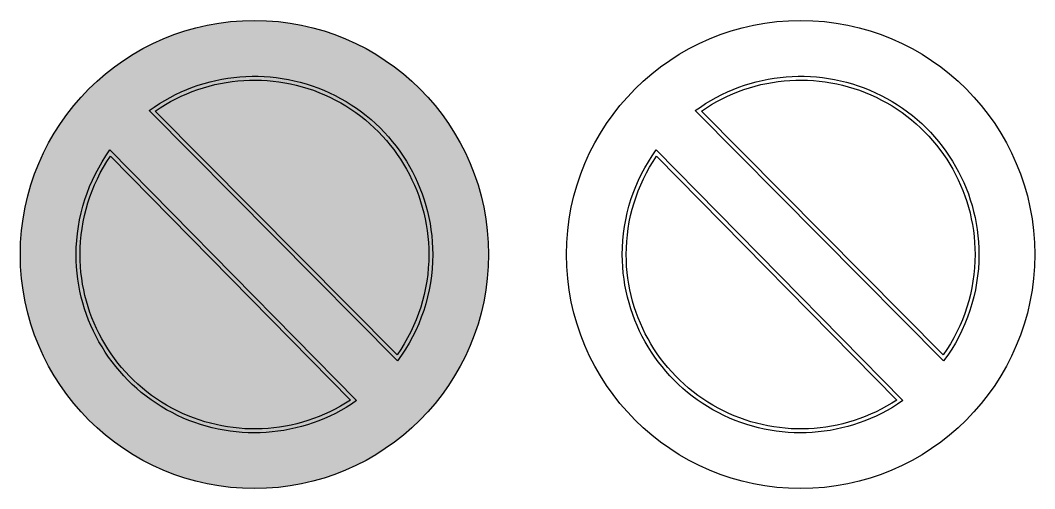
# Model space of a CAD drawing. Extents: x 0 to 1300, y 0 to 600.
import ezdxf

# ---------------------------------------------------------------- set-up
doc = ezdxf.new("R2010")
doc.units = 0
doc.header["$MEASUREMENT"] = 0

msp = doc.modelspace()

# ---------------------------------------------------------------- hatches: boundary and pattern name
h = msp.add_hatch(color=1)
edge = h.paths.add_edge_path()
edge.add_arc((300.006, 300.006), 300.006, 0, 180, ccw=False)
edge.add_arc((300.006, 300.006), 300.006, -180, 0, ccw=False)
edge = h.paths.add_edge_path(flags=16)
edge.add_arc((300.0056837003075, 300.0022405343331), 228.5063163306184, 0.0009426501612779248, 126.23342785299809, ccw=False)
edge.add_arc((300.0125213075931, 300.0049591328745), 228.4994786947775, -36.66089376049399, 0.0002609953144769861, ccw=False)
edge.add_line((483.311, 163.573), (166.285, 483.292))
edge.add_line((166.285, 483.292), (164.941, 484.319))
edge = h.paths.add_edge_path(flags=16)
edge.add_arc((300.0060423400745, 300.0093783330569), 228.5060423650479, 180.0008470858099, 304.96886847229325, ccw=False)
edge.add_arc((299.9992084353183, 300.0053866729102), 228.4992084361414, 144.1253808869845, 179.9998462092979, ccw=False)
edge.add_line((114.846, 433.909), (430.97, 112.757))
h = msp.add_hatch(color=7)
edge = h.paths.add_edge_path()
edge.add_arc((300.0060423400745, 300.0093783330569), 228.5060423650479, 180.0008470858099, 304.96886847229325, ccw=False)
edge.add_arc((299.9992084353183, 300.0053866729102), 228.4992084361414, 144.1253808869845, 179.9998462092979, ccw=False)
edge.add_line((114.846, 433.909), (430.97, 112.757))
edge = h.paths.add_edge_path(flags=16)
edge.add_arc((300.0057297563322, 300.0088994248874), 223.5057297751386, 180.0007432686815, 303.44904271436627, ccw=False)
edge.add_arc((299.998809216747, 300.0066081123869), 223.4988092175743, 145.6453679559175, 180.0001558946706, ccw=False)
edge.add_line((115.487, 426.13), (423.201, 113.521))
edge = h.paths.add_edge_path()
edge.add_arc((300.0056837003075, 300.0022405343331), 228.5063163306184, 0.0009426501612779248, 126.23342785299809, ccw=False)
edge.add_arc((300.0125213075931, 300.0049591328745), 228.4994786947775, -36.66089376049399, 0.0002609953144769861, ccw=False)
edge.add_line((483.311, 163.573), (166.285, 483.292))
edge.add_line((166.285, 483.292), (164.941, 484.319))
edge = h.paths.add_edge_path(flags=16)
edge.add_arc((300.005774249993, 300.0027183111961), 223.5062257740991, 0.0008412603161218613, 124.68199718032801, ccw=False)
edge.add_arc((300.0104775993867, 300.0062337637713), 223.5015224007355, 324.8317631684717, 359.9999400734395, ccw=False)
edge.add_line((482.715, 171.274), (172.826, 483.797))
h = msp.add_hatch(color=5)
edge = h.paths.add_edge_path()
edge.add_arc((300.005774249993, 300.0027183111961), 223.5062257740991, 0.0008412603161218613, 124.68199718032801, ccw=False)
edge.add_arc((300.0104775993867, 300.0062337637713), 223.5015224007355, 324.8317631684717, 359.9999400734395, ccw=False)
edge.add_line((482.715, 171.274), (172.826, 483.797))
edge = h.paths.add_edge_path()
edge.add_arc((300.0057297563322, 300.0088994248874), 223.5057297751386, 180.0007432686815, 303.44904271436627, ccw=False)
edge.add_arc((299.998809216747, 300.0066081123869), 223.4988092175743, 145.6453679559175, 180.0001558946706, ccw=False)
edge.add_line((115.487, 426.13), (423.201, 113.521))

# ---------------------------------------------------------------- linework, layer by layer
at = {"color": 1}
msp.add_lwpolyline([(0, 300.006, -1), (600.012, 300.006, -1)], format="xyb", close=True, dxfattribs=at)
for points in [[(699.9999999999999, 300.006, -1), (1300.012, 300.006, -1)], [(164.941, 484.319, -0.614197), (528.512, 300.006, -0.161343), (483.311, 163.573), (166.285, 483.292)], [(172.826, 483.797, -0.604913), (523.512, 300.006, -0.154666), (482.715, 171.274)], [(864.9409999999998, 484.319, -0.614197), (1228.512, 300.006, -0.161343), (1183.311, 163.573), (866.2849999999999, 483.292)], [(872.8259999999999, 483.797, -0.604913), (1223.512, 300.006, -0.154666), (1182.715, 171.274)], [(430.97, 112.757, -0.6066239999999999), (71.5, 300.006, -0.157823), (114.846, 433.909)], [(1130.97, 112.757, -0.6066239999999999), (771.4999999999999, 300.006, -0.157823), (814.8459999999999, 433.909)], [(423.201, 113.521, -0.597589), (76.5, 300.006, -0.151034), (115.487, 426.13)], [(1123.201, 113.521, -0.597589), (776.4999999999999, 300.006, -0.151034), (815.4869999999999, 426.13)]]:
    msp.add_lwpolyline(points, format="xyb", close=True)

doc.saveas('drawing.dxf')
